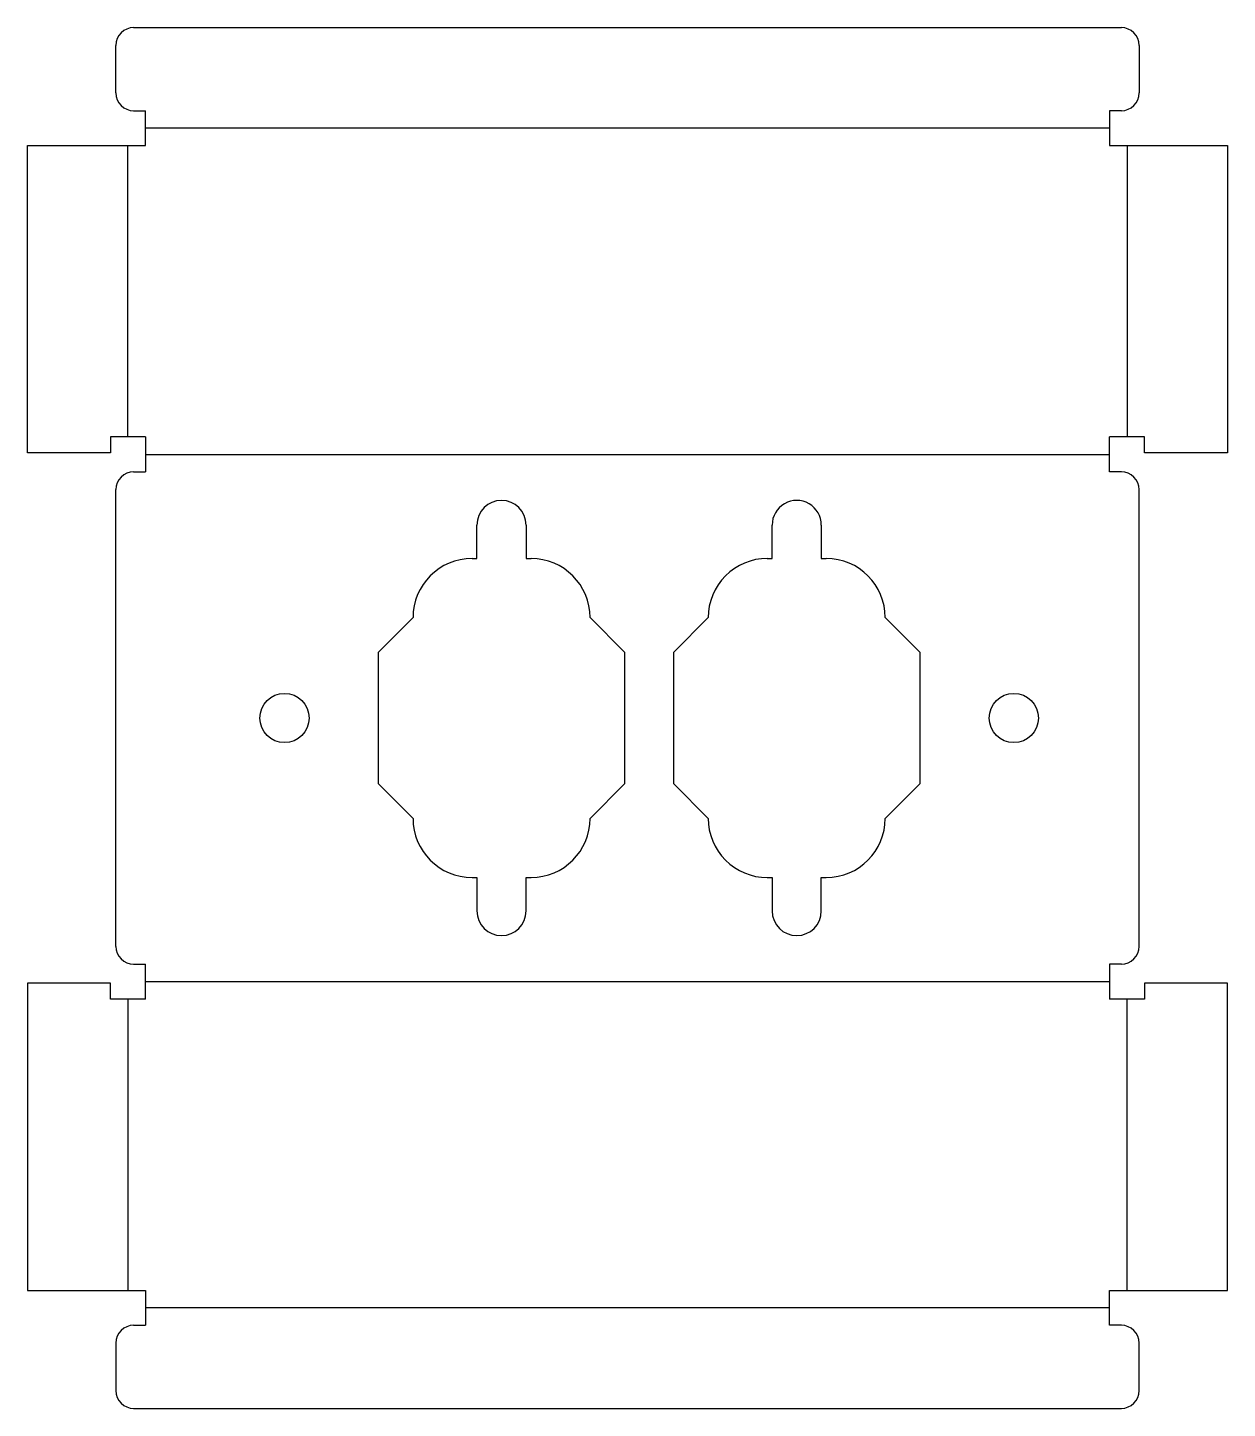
# Model space of a CAD drawing. Header units: millimetres. Extents: x -5.7 to 71.7, y -28.7 to 60.4.
import ezdxf

# ---------------------------------------------------------------- set-up
doc = ezdxf.new("R2010")
doc.units = ezdxf.units.MM
doc.layers.add('Unfold_Sketch006', color=7, linetype='CONTINUOUS')
doc.layers.add('Unfold_Sketch_bends005', color=4, linetype='CONTINUOUS')

msp = doc.modelspace()

# ---------------------------------------------------------------- linework, layer by layer
at = {"layer": 'Unfold_Sketch006'}
for p, q in [((1.143, 60.4059), (64.897, 60.4059)), ((0, 56.1895), (0, 59.2629)), ((66.04, 59.2629), (66.04, 56.1895)), ((1.143, 55.0465), (1.905, 55.0465)), ((1.905, 52.7963), (1.905, 55.0465)), ((64.897, 55.0465), (64.135, 55.0465)), ((64.135, 55.0465), (64.135, 52.7963)), ((-5.69713, 32.9843), (-5.69713, 52.7963)), ((-5.69713, 52.7963), (1.905, 52.7963)), ((64.135, 52.7963), (71.7371, 52.7963)), ((71.7371, 52.7963), (71.7371, 32.9843)), ((1.905, 34.0003), (-0.34526, 34.0003)), ((-0.34526, 34.0003), (-0.34526, 32.9843)), ((1.905, 34.0003), (1.905, 31.75)), ((66.3853, 34.0003), (64.135, 34.0003)), ((64.135, 31.75), (64.135, 34.0003)), ((66.3853, 32.9843), (66.3853, 34.0003)), ((-0.34526, 32.9843), (-5.69713, 32.9843)), ((71.7371, 32.9843), (66.3853, 32.9843)), ((1.143, 31.75), (1.905, 31.75)), ((64.897, 31.75), (64.135, 31.75)), ((0, 1.143), (0, 30.607)), ((66.04, 1.143), (66.04, 30.607)), ((23.3045, 26.162), (23.3045, 28.321)), ((26.4795, 28.321), (26.4795, 26.162)), ((42.3545, 26.162), (42.3545, 28.321)), ((45.5295, 28.321), (45.5295, 26.162)), ((22.987, 26.162), (23.3045, 26.162)), ((26.4795, 26.162), (26.797, 26.162)), ((42.037, 26.162), (42.3545, 26.162)), ((45.5295, 26.162), (45.847, 26.162)), ((16.9545, 20.1295), (19.177, 22.352)), ((30.607, 22.352), (32.8295, 20.1295)), ((38.227, 22.352), (36.0045, 20.1295)), ((49.657, 22.352), (51.8795, 20.1295)), ((16.9545, 11.6205), (16.9545, 20.1295)), ((32.8295, 20.1295), (32.8295, 11.6205)), ((36.0045, 11.6205), (36.0045, 20.1295)), ((51.8795, 20.1295), (51.8795, 11.6205)), ((16.9545, 11.6205), (19.177, 9.398)), ((32.8295, 11.6205), (30.607, 9.398)), ((36.0045, 11.6205), (38.227, 9.398)), ((51.8795, 11.6205), (49.657, 9.398)), ((22.987, 5.588), (23.3045, 5.588)), ((23.3045, 5.588), (23.3045, 3.429)), ((26.4795, 5.588), (26.797, 5.588)), ((26.4795, 3.429), (26.4795, 5.588)), ((42.037, 5.588), (42.3545, 5.588)), ((42.3545, 5.588), (42.3545, 3.429)), ((45.5295, 5.588), (45.847, 5.588)), ((45.5295, 3.429), (45.5295, 5.588)), ((1.143, 0), (1.905, 0)), ((1.905, -2.25026), (1.905, 0)), ((64.897, 0), (64.135, 0)), ((64.135, 0), (64.135, -2.25026)), ((-5.69713, -1.23426), (-5.69713, -21.0463)), ((-0.34526, -1.23426), (-5.69713, -1.23426)), ((-0.34526, -2.25026), (-0.34526, -1.23426)), ((66.3853, -1.23426), (66.3853, -2.25026)), ((71.7371, -1.23426), (66.3853, -1.23426)), ((71.7371, -21.0463), (71.7371, -1.23426)), ((1.905, -2.25026), (-0.34526, -2.25026)), ((66.3853, -2.25026), (64.135, -2.25026)), ((-5.69713, -21.0463), (1.905, -21.0463)), ((1.905, -21.0463), (1.905, -23.2965)), ((64.135, -23.2965), (64.135, -21.0463)), ((64.135, -21.0463), (71.7371, -21.0463)), ((1.143, -23.2965), (1.905, -23.2965)), ((64.897, -23.2965), (64.135, -23.2965)), ((0, -24.4395), (0, -27.5129)), ((66.04, -27.5129), (66.04, -24.4395)), ((1.143, -28.6559), (64.897, -28.6559))]:
    msp.add_line(p, q, dxfattribs=at)
for centre in [(10.8839, 15.875), (57.9501, 15.875)]:
    msp.add_circle(centre, 1.5875, dxfattribs=at)
for centre, radius, start, end in [((1.143, 59.2629), 1.143, 90, 180), ((64.897, 59.2629), 1.143, 0, 90), ((1.143, 56.1895), 1.143, 180, -90), ((64.897, 56.1895), 1.143, -90, 0), ((1.143, 30.607), 1.143, 90, 180), ((64.897, 30.607), 1.143, 0, 90), ((24.892, 28.321), 1.5875, 0, 180), ((43.942, 28.321), 1.5875, -0.0000274, 180), ((22.987, 22.352), 3.81, 90, 180), ((26.797, 22.352), 3.81, 0, 90), ((42.037, 22.352), 3.81, 89.9998, 180), ((45.847, 22.352), 3.81, 0, 90), ((22.987, 9.398), 3.81, 180, -90), ((26.797, 9.398), 3.81, -90, 0), ((42.037, 9.398), 3.81, 180, -89.9998), ((45.847, 9.398), 3.81, -90, 0), ((24.892, 3.429), 1.5875, 180, 0), ((43.942, 3.429), 1.5875, 180, 0), ((1.143, 1.143), 1.143, 180, -90), ((64.897, 1.143), 1.143, -90, 0), ((1.143, -24.4395), 1.143, 90, 180), ((64.897, -24.4395), 1.143, 0, 90), ((1.143, -27.5129), 1.143, 180, -90), ((64.897, -27.5129), 1.143, -90, 0)]:
    msp.add_arc(centre, radius, start, end, dxfattribs=at)
at = {"layer": 'Unfold_Sketch_bends005'}
for p, q in [((64.135, 53.9214), (1.905, 53.9214)), ((0.77987, 34.0003), (0.77987, 52.7963)), ((65.2601, 52.7963), (65.2601, 34.0003)), ((1.905, 32.8751), (64.135, 32.8751)), ((1.905, -1.12513), (64.135, -1.12513)), ((0.77987, -2.25026), (0.77987, -21.0463)), ((65.2601, -21.0463), (65.2601, -2.25026)), ((64.135, -22.1714), (1.905, -22.1714))]:
    msp.add_line(p, q, dxfattribs=at)

doc.saveas('drawing.dxf')
